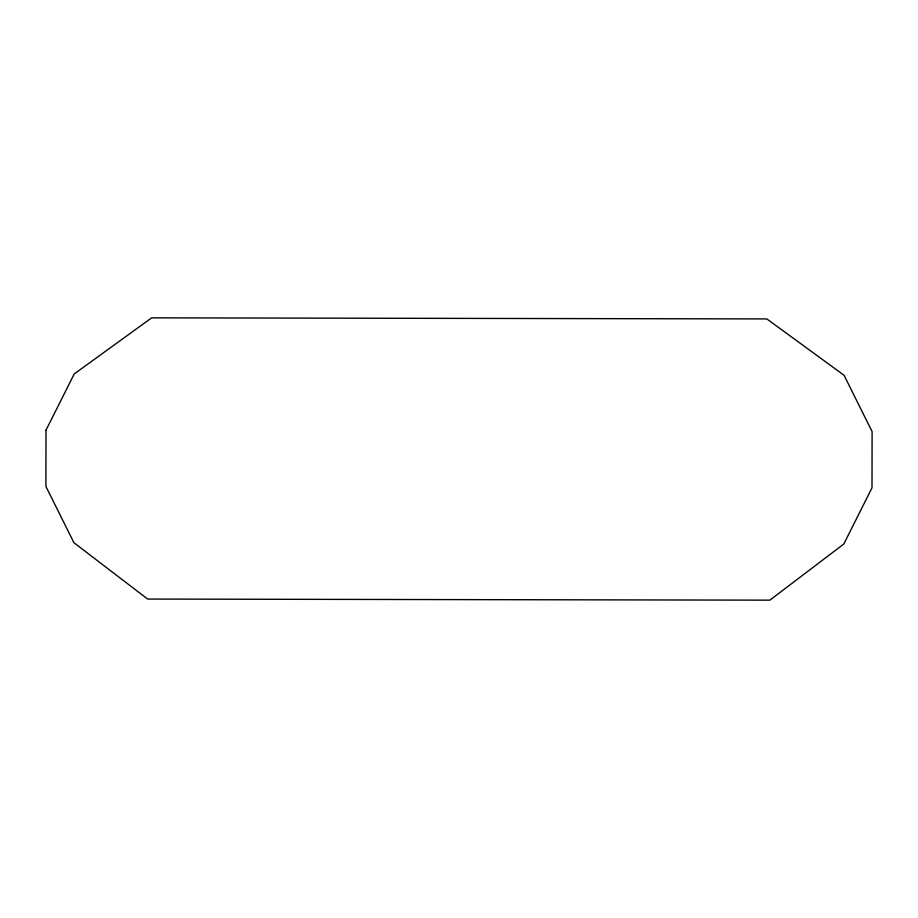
<?xml version="1.0" encoding="UTF-8"?>
<svg xmlns="http://www.w3.org/2000/svg" width="918" height="918" viewBox="0 0 918 918"><rect width="100%" height="100%" fill="white"/><g stroke="black" fill="none" stroke-linecap="round" stroke-linejoin="round"><path stroke-width="1.38" d="M46.003 430.152L45.9 486.402L73.922 542.699L147.649 599.064L769.858 600.154L843.78 544.041L871.997 487.837L872.1 431.598L844.078 375.301L766.84 318.925L151.654 317.846L74.22 373.959L46.003 430.152"/></g></svg>
